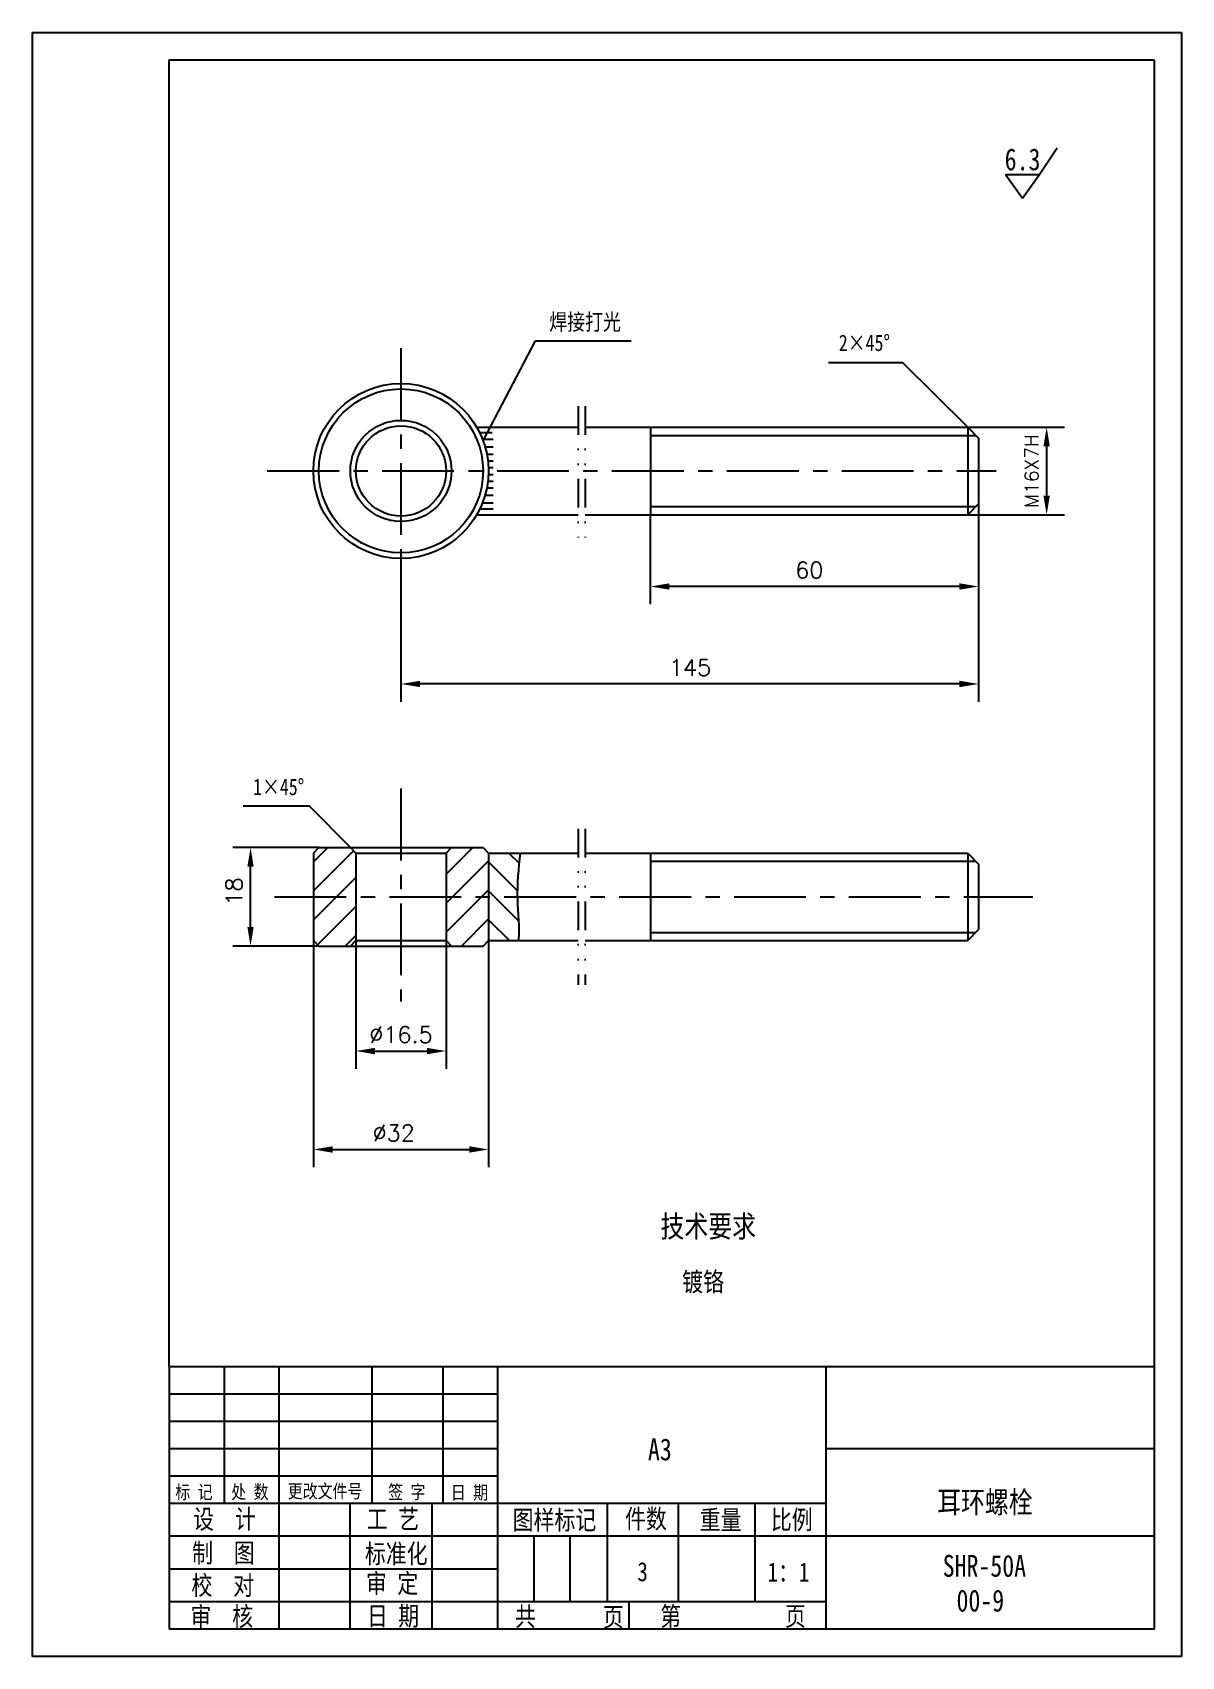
# Model space of a CAD drawing. Extents: x 346 to 556, y 136 to 433.
import ezdxf

# ---------------------------------------------------------------- set-up
doc = ezdxf.new("R2010")
doc.units = 0
doc.header["$LTSCALE"] = 10.5
doc.header["$MEASUREMENT"] = 0
doc.linetypes.add('CENTER', pattern=[2, 1.25, -0.25, 0.25, -0.25])
doc.linetypes.add('DIVIDE', pattern=[1.25, 0.5, -0.25, 0, -0.25, 0, -0.25])
doc.layers.get('0').update_dxf_attribs({"color": 2, "linetype": 'CONTINUOUS'})
doc.layers.get('DEFPOINTS').update_dxf_attribs({"linetype": 'CONTINUOUS'})
doc.layers.add('PART', color=3, linetype='CONTINUOUS')
doc.layers.add('SMPEN_THICK', color=7, linetype='CONTINUOUS')
doc.styles.add('HZDX', font='', dxfattribs={"width": 0.8, "height": 7.5})
doc.styles.get("Standard").update_dxf_attribs({"font": 'txt.shx', "height": 3, "bigfont": 'hzfs.shx'})
doc.styles.get('HZDX').set_extended_font_data('SimSun')
doc.dimstyles.get("Standard").update_dxf_attribs({"dimtxt": 0.18, "dimasz": 0.18, "dimexe": 0.18, "dimexo": 0.0625, "dimgap": 0.09, "dimtad": 0, "dimtih": 1, "dimtoh": 1, "dimdec": 4, "dimzin": 0, "dimdsep": 46, "dimtxsty": 'Standard', "dimcen": 0.09, "dimadec": 0, "dimazin": 0, "dimtfac": 1, "dimtdec": 4, "dimtofl": 0, "dimtmove": 0, "dimatfit": 3, "dimfxl": 1, "dimtolj": 1, "dimtzin": 0, "dimarcsym": 0})

# ---------------------------------------------------------------- blocks, each defined once
blk = doc.blocks.new('*D4')
at = {"color": 2, "linetype": 'ByBlock', "transparency": 16777216}
for p, q in [((519.22, 346.46), (519.22, 328.08)), ((459.22, 344.46), (459.22, 328.08)), ((515.72, 331.33), (462.72, 331.33))]:
    blk.add_line(p, q, dxfattribs=at)
for points in [[(462.72, 331.92), (462.72, 330.75), (459.22, 331.33)], [(515.72, 331.92), (515.72, 330.75), (519.22, 331.33)]]:
    blk.add_solid(points, dxfattribs=at)
at = {"layer": 'DEFPOINTS', "color": 0, "linetype": 'ByBlock', "transparency": 16777216}
for p in [(519.22, 346.46), (459.22, 344.46), (459.22, 331.33)]:
    blk.add_point(p, dxfattribs=at)
at = {"color": 2, "linetype": 'ByBlock', "transparency": 16777216, "insert": (488.27, 334.33), "char_height": 3, "attachment_point": 5}
blk.add_mtext('\\A1;60', dxfattribs=at)
blk = doc.blocks.new('*D5')
at = {"color": 2, "linetype": 'ByBlock', "transparency": 16777216}
for p, q in [((519.22, 346.46), (519.22, 310.26)), ((413.64, 336.46), (413.64, 310.26)), ((515.72, 313.51), (417.14, 313.51))]:
    blk.add_line(p, q, dxfattribs=at)
for points in [[(417.14, 314.1), (417.14, 312.93), (413.64, 313.51)], [(515.72, 314.1), (515.72, 312.93), (519.22, 313.51)]]:
    blk.add_solid(points, dxfattribs=at)
at = {"layer": 'DEFPOINTS', "color": 0, "linetype": 'ByBlock', "transparency": 16777216}
for p in [(519.22, 346.46), (413.64, 336.46), (413.64, 313.51)]:
    blk.add_point(p, dxfattribs=at)
at = {"color": 2, "linetype": 'ByBlock', "transparency": 16777216, "insert": (466.48, 316.51), "char_height": 3, "attachment_point": 5}
blk.add_mtext('\\A1;145', dxfattribs=at)
blk = doc.blocks.new('*D6')
at = {"color": 2, "linetype": 'ByBlock', "transparency": 16777216}
for p, q in [((405.39, 266.58), (405.39, 243.13)), ((421.89, 266.58), (421.89, 243.13)), ((408.89, 246.38), (418.39, 246.38))]:
    blk.add_line(p, q, dxfattribs=at)
for points in [[(408.89, 246.96), (408.89, 245.79), (405.39, 246.38)], [(418.39, 246.96), (418.39, 245.79), (421.89, 246.38)]]:
    blk.add_solid(points, dxfattribs=at)
at = {"layer": 'DEFPOINTS', "color": 0, "linetype": 'ByBlock', "transparency": 16777216}
for p in [(405.39, 266.58), (421.89, 266.58), (421.89, 246.38)]:
    blk.add_point(p, dxfattribs=at)
at = {"color": 2, "linetype": 'ByBlock', "transparency": 16777216, "insert": (413.64, 249.38), "char_height": 3, "attachment_point": 5}
blk.add_mtext('\\A1;∅16.5', dxfattribs=at)
blk = doc.blocks.new('*D7')
at = {"color": 2, "linetype": 'ByBlock', "transparency": 16777216}
for p, q in [((397.64, 266.58), (397.64, 225.13)), ((429.64, 266.58), (429.64, 225.13)), ((401.14, 228.38), (426.14, 228.38))]:
    blk.add_line(p, q, dxfattribs=at)
for points in [[(401.14, 228.96), (401.14, 227.79), (397.64, 228.38)], [(426.14, 228.96), (426.14, 227.79), (429.64, 228.38)]]:
    blk.add_solid(points, dxfattribs=at)
at = {"layer": 'DEFPOINTS', "color": 0, "linetype": 'ByBlock', "transparency": 16777216}
for p in [(397.64, 266.58), (429.64, 266.58), (429.64, 228.38)]:
    blk.add_point(p, dxfattribs=at)
at = {"color": 2, "linetype": 'ByBlock', "transparency": 16777216, "insert": (412.32, 231.38), "char_height": 3, "attachment_point": 5}
blk.add_mtext('\\A1;∅32', dxfattribs=at)
blk = doc.blocks.new('*D8')
at = {"color": 2, "linetype": 'ByBlock', "transparency": 16777216}
for p, q in [((398.64, 283.58), (382.9, 283.58)), ((386.15, 269.08), (386.15, 280.08)), ((398.64, 265.58), (382.9, 265.58))]:
    blk.add_line(p, q, dxfattribs=at)
for points in [[(385.57, 280.08), (386.73, 280.08), (386.15, 283.58)], [(385.57, 269.08), (386.73, 269.08), (386.15, 265.58)]]:
    blk.add_solid(points, dxfattribs=at)
at = {"layer": 'DEFPOINTS', "color": 0, "linetype": 'ByBlock', "transparency": 16777216}
for p in [(386.15, 283.58), (398.64, 283.58), (398.64, 265.58)]:
    blk.add_point(p, dxfattribs=at)
at = {"color": 2, "linetype": 'ByBlock', "transparency": 16777216, "insert": (383.15, 275.55), "char_height": 3, "attachment_point": 5, "rotation": 90}
blk.add_mtext('\\A1;18', dxfattribs=at)
blk = doc.blocks.new('*D9')
at = {"color": 2, "linetype": 'ByBlock', "transparency": 16777216}
for p, q in [((527.22, 360.46), (544.9, 360.46)), ((541.65, 356.96), (541.65, 347.96)), ((527.22, 344.46), (544.9, 344.46))]:
    blk.add_line(p, q, dxfattribs=at)
for points in [[(541.07, 356.96), (542.24, 356.96), (541.65, 360.46)], [(541.07, 347.96), (542.24, 347.96), (541.65, 344.46)]]:
    blk.add_solid(points, dxfattribs=at)
at = {"layer": 'DEFPOINTS', "color": 0, "linetype": 'ByBlock', "transparency": 16777216}
for p in [(527.22, 360.46), (527.22, 344.46), (541.65, 344.46)]:
    blk.add_point(p, dxfattribs=at)
at = {"color": 2, "linetype": 'ByBlock', "transparency": 16777216, "insert": (538.9, 352.46), "char_height": 2.5, "attachment_point": 5, "rotation": 90}
blk.add_mtext('\\A1;M16X7H', dxfattribs=at)

msp = doc.modelspace()

# ---------------------------------------------------------------- hatches: boundary and pattern name
at = {"layer": 'SMPEN_THICK'}
h = msp.add_hatch(dxfattribs=at)
h.set_pattern_fill('ANSI31', color=256, scale=30, style=0)
h.paths.add_polyline_path([(398.64487, 283.5821), (397.64487, 282.5821), (397.64487, 274.5821), (405.39487, 274.5821), (405.39487, 282.5821), (404.39487, 283.5821)])
h.paths.add_polyline_path([(405.39487, 274.5821), (397.64487, 274.5821), (397.64487, 266.5821), (398.64487, 265.5821), (404.39487, 265.5821), (405.39487, 266.5821)])
h.paths.add_polyline_path([(429.64487, 274.5821), (429.64487, 282.5821), (428.64487, 283.5821), (422.89487, 283.5821), (421.89487, 282.5821), (421.89487, 274.5821)])
h.paths.add_polyline_path([(421.89487, 274.5821), (421.89487, 266.5821), (422.89487, 265.5821), (428.64487, 265.5821), (429.64487, 266.5821), (429.64487, 274.5821)])
h = msp.add_hatch(dxfattribs=at)
h.set_pattern_fill('ANSI31', color=256, scale=30, angle=90, style=0)
edge = h.paths.add_edge_path()
edge.add_spline(control_points=[(434.91249, 274.5821), (434.86276, 277.28106), (435.11761, 279.93502), (435.41893, 282.5821)], knot_values=[1.442961552, 1.442961552, 1.442961552, 1.442961552, 9.456746945, 9.456746945, 9.456746945, 9.456746945], degree=3, periodic=0)
edge.add_line((435.41893, 282.5821), (429.64487, 282.5821))
edge.add_line((429.64487, 282.5821), (429.64487, 274.5821))
edge.add_line((429.64487, 274.5821), (434.91249, 274.5821))
edge = h.paths.add_edge_path()
edge.add_line((429.64487, 266.5821), (435.08778, 266.5821))
edge.add_spline(control_points=[(435.08778, 266.5821), (435.36427, 269.01406), (434.9823, 271.74304), (434.91538, 274.42547), (434.91249, 274.5821)], knot_values=[9.456746945, 9.456746945, 9.456746945, 9.456746945, 16.948667164, 17.413746618, 17.413746618, 17.413746618, 17.413746618], degree=3, periodic=0)
edge.add_line((434.91249, 274.5821), (429.64487, 274.5821))
edge.add_line((429.64487, 274.5821), (429.64487, 266.5821))

# ---------------------------------------------------------------- linework, layer by layer
at = {"layer": 'PART', "linetype": 'Continuous'}
for p, q in [((346.30103, 432.65178), (556.30103, 432.65178)), ((556.30103, 432.65178), (556.30103, 135.65178)), ((551.30103, 188.65178), (371.30103, 188.65178)), ((381.30103, 188.65178), (381.30103, 163.65178)), ((391.30103, 188.65178), (391.30103, 140.65178)), ((408.30103, 188.65178), (408.30103, 163.65178)), ((421.30103, 188.65178), (421.30103, 163.65178)), ((431.30103, 188.65178), (431.30103, 140.65178)), ((491.30103, 188.65178), (491.30103, 140.65178)), ((551.30103, 173.65178), (491.30103, 173.65178)), ((404.30103, 163.65178), (404.30103, 140.65178)), ((419.30103, 163.65178), (419.30103, 140.65178)), ((451.30103, 163.65178), (451.30103, 145.65178)), ((464.30103, 163.65178), (464.30103, 145.65178)), ((478.30103, 163.65178), (478.30103, 145.65178)), ((437.90103, 157.65178), (437.90103, 145.65178)), ((444.50103, 157.65178), (444.50103, 145.65178)), ((551.30103, 157.65178), (491.30103, 157.65178)), ((455.30103, 145.65178), (455.30103, 140.65178)), ((556.30103, 135.65178), (346.30103, 135.65178))]:
    msp.add_line(p, q, dxfattribs=at)
at = {"layer": 'PART', "color": 5, "linetype": 'Continuous'}
for p, q in [((371.30103, 427.65178), (551.30103, 427.65178)), ((551.30103, 427.65178), (551.30103, 140.65178)), ((427.50127, 360.46214), (446.04151, 360.46214)), ((447.29289, 360.46214), (517.22348, 360.46214)), ((459.22348, 360.46214), (459.22348, 344.46214)), ((517.22348, 360.46214), (517.22348, 344.46214)), ((517.22348, 360.46214), (519.22348, 358.46214)), ((519.22348, 358.46214), (519.22348, 346.46214)), ((517.22348, 344.46214), (519.22348, 346.46214)), ((427.50127, 344.46214), (446.04151, 344.46214)), ((447.29289, 344.46214), (517.22348, 344.46214)), ((371.30103, 188.65178), (371.30103, 140.65178)), ((551.30103, 140.65178), (371.30103, 140.65178))]:
    msp.add_line(p, q, dxfattribs=at)
for radius in [16, 15, 9.25, 8.25]:
    msp.add_circle((413.64487, 352.46214), radius, dxfattribs=at)
at = {"layer": 'SMPEN_THICK', "color": 3}
msp.add_line((346.30103, 135.65178), (346.30103, 432.65178), dxfattribs=at)
at = {"layer": 'SMPEN_THICK', "color": 5}
for p, q in [((371.30103, 188.65178), (371.30103, 427.65178)), ((397.64487, 282.5821), (398.64487, 283.5821)), ((397.64487, 282.5821), (397.64487, 266.5821)), ((398.64487, 283.5821), (428.64487, 283.5821)), ((404.39487, 283.5821), (405.39487, 282.5821)), ((405.39487, 282.5821), (421.89487, 282.5821)), ((405.39487, 282.5821), (405.39487, 266.5821)), ((405.39487, 282.5821), (421.89487, 282.5821)), ((421.89487, 282.5821), (422.89487, 283.5821)), ((421.89487, 282.5821), (421.89487, 266.5821)), ((428.64487, 283.5821), (429.64487, 282.5821)), ((429.64487, 282.5821), (429.64487, 266.5821)), ((429.64487, 282.5821), (446.04151, 282.5821)), ((447.29289, 282.5821), (517.22348, 282.5821)), ((459.22348, 282.5821), (459.22348, 266.5821)), ((517.22348, 282.5821), (517.22348, 266.5821)), ((517.22348, 282.5821), (519.22348, 280.5821)), ((519.22348, 280.5821), (519.22348, 268.5821)), ((517.22348, 266.5821), (519.22348, 268.5821)), ((397.64487, 266.5821), (398.64487, 265.5821)), ((398.64487, 265.5821), (428.64487, 265.5821)), ((404.39487, 265.5821), (405.39487, 266.5821)), ((404.39487, 265.5821), (404.39487, 265.5821)), ((405.39487, 266.5821), (421.89487, 266.5821)), ((421.89487, 266.5821), (422.89487, 265.5821)), ((422.89487, 265.5821), (422.89487, 265.5821)), ((428.64487, 265.5821), (429.64487, 266.5821)), ((429.64487, 266.5821), (446.04151, 266.5821)), ((447.29289, 266.5821), (517.22348, 266.5821))]:
    msp.add_line(p, q, dxfattribs=at)
at = {"layer": 'SMPEN_THICK'}
for p, q in [((530.26214, 406.61134), (533.56042, 411.56316)), ((428.75729, 358.0916), (438.25978, 376.26298)), ((438.25978, 376.26298), (455.70599, 376.26298)), ((505.35287, 372.25312), (491.76453, 372.25312)), ((517.22348, 360.46214), (505.35287, 372.25312)), ((428.01359, 359.50059), (430.30411, 359.50059)), ((428.54777, 358.28482), (430.50688, 358.28482)), ((429.02675, 356.86643), (430.50688, 356.86643)), ((459.22348, 358.96214), (518.72348, 358.96214)), ((429.3442, 355.54934), (430.50688, 355.54934)), ((429.49305, 354.33358), (430.50688, 354.33358)), ((429.49305, 353.11781), (430.50688, 353.11781)), ((429.49305, 351.80647), (430.50688, 351.80647)), ((429.53504, 350.59071), (430.50688, 350.59071)), ((429.02675, 348.05786), (430.50688, 348.05786)), ((429.3442, 349.37494), (430.50688, 349.37494)), ((428.06278, 345.52501), (430.50688, 345.52501)), ((428.54777, 346.63946), (430.50688, 346.63946)), ((459.22348, 345.96214), (518.72348, 345.96214)), ((396.90768, 291.16096), (384.80298, 291.16096)), ((404.39487, 283.5821), (396.90768, 291.16096)), ((459.22348, 281.0821), (518.72348, 281.0821)), ((459.22348, 268.0821), (518.72348, 268.0821)), ((431.30103, 183.65178), (371.30103, 183.65178)), ((431.30103, 178.65178), (371.30103, 178.65178)), ((431.30103, 173.65178), (371.30103, 173.65178)), ((431.30103, 168.65178), (371.30103, 168.65178)), ((491.30103, 163.65178), (371.30103, 163.65178)), ((491.30103, 157.65178), (371.30103, 157.65178)), ((431.30103, 151.65178), (371.30103, 151.65178)), ((491.30103, 145.65178), (371.30103, 145.65178))]:
    msp.add_line(p, q, dxfattribs=at)
at = {"layer": 'SMPEN_THICK', "linetype": 'CENTER'}
for p, q in [((413.64487, 374.89307), (413.64487, 328.69391)), ((389.20923, 352.46214), (522.43736, 352.46214)), ((413.64487, 294.37453), (413.64487, 255.43524)), ((390.5301, 274.5821), (529.13023, 274.5821))]:
    msp.add_line(p, q, dxfattribs=at)
at = {"layer": 'SMPEN_THICK', "linetype": 'DIVIDE'}
for p, q in [((446.04151, 364.32664), (446.04151, 339.11011)), ((447.29289, 364.32664), (447.29289, 339.05966)), ((446.04151, 287.04349), (446.04151, 258.49894)), ((447.29289, 287.04349), (447.29289, 258.49894))]:
    msp.add_line(p, q, dxfattribs=at)
at = {"layer": 'SMPEN_THICK'}
msp.add_lwpolyline([(527.21722, 402.36011), (530.26214, 406.61134), (524.1723, 406.61134)], close=True, dxfattribs=at)
msp.add_open_spline([(435.41893, 282.5821), (435.10012, 279.78139), (434.59761, 274.4915), (435.36427, 269.01406), (435.08778, 266.5821)], degree=3, knots=[1.442961552, 1.442961552, 1.442961552, 1.442961552, 9.921826399, 17.413746618, 17.413746618, 17.413746618, 17.413746618], dxfattribs=at)

# ---------------------------------------------------------------- texts
at = {"layer": 'SMPEN_THICK', "style": 'HZDX', "width": 0.8}
for s, height, p in [('6.3', 4, (523.9851, 407.44954)), ('焊接打光', 3, (440.75396, 378.23203)), ('2×45%%D', 3, (493.66245, 374.39686)), ('1×45%%D', 3, (386.61297, 293.18737)), ('技术要求', 4, (461.07628, 212.32852)), ('镀铬', 3.5, (465.03891, 202.4287)), ('A3', 4, (458.78476, 171.52958)), ('标 记', 2.5, (372.40088, 164.47542)), ('处 数', 2.5, (382.62776, 164.5106)), ('更改文件号', 2.5, (392.95689, 164.6421)), ('签 字', 2.5, (411.30259, 164.48854)), ('日 期', 2.5, (422.74459, 164.40394)), ('耳环螺栓', 4, (511.64536, 161.89142)), ('设  计', 3.5, (375.66172, 159.03368)), ('工 艺', 3.5, (407.41446, 159.04492)), ('图样标记', 3.5, (434.0591, 158.8725)), ('件数', 3.5, (454.60179, 159.07828)), ('重量', 3.5, (468.24714, 158.89533)), ('比例', 3.5, (481.25205, 158.91815)), ('制  图', 3.5, (375.47868, 152.84857)), ('标准化', 3.5, (407.04839, 152.71127)), ('3', 3.5, (456.85912, 149.41864)), ('1：1', 3.5, (480.64522, 149.34093)), ('SHR-50A', 4, (512.6566, 150.23707)), ('校  对', 3.5, (375.35291, 146.92646)), ('审 定', 3.5, (407.25426, 147.28077)), ('00-9', 4, (515.18471, 143.8774)), ('审  核', 3.5, (375.16988, 141.23295)), ('日 期', 3.5, (407.42218, 141.31124)), ('共', 3.5, (434.49367, 141.2203)), ('页', 3.5, (450.5529, 141.14024)), ('第', 3.5, (461.02976, 141.26595)), ('页', 3.5, (483.82648, 141.26595))]:
    msp.add_text(s, height=height, dxfattribs=at).set_placement(p)

# ---------------------------------------------------------------- dimensions: what is measured, and where the dimension line sits
at = {"layer": 'SMPEN_THICK'}
dim = msp.add_linear_dim(base=(531.65452, 344.46214), p1=(517.22348, 360.46214), p2=(517.22348, 344.46214), angle=90, text='M<>X7H', dimstyle='Standard', override={"dimtxt": 5, "dimasz": 3.5, "dimexe": 3.25, "dimexo": 0, "dimgap": 1.5, "dimtad": 1, "dimtih": 0, "dimtoh": 0, "dimzin": 8, "dimclrd": 2, "dimclre": 2, "dimclrt": 2, "dimtm": 0.115, "dimtfac": 0.66667, "dimtofl": 1, "dimatfit": 1, "dimtvp": 5, "dimtzin": 8}, dxfattribs=at)
dim.commit()
dim.dimension.update_dxf_attribs({"geometry": '*D9', "text_midpoint": (531.65452, 352.46214), "dimtype": 160, "insert": (-10, 0)})
for base, p1, p2, text, picture, middle in [((413.64487, 313.51418), (519.22348, 346.46214), (413.64487, 336.46214), '145', '*D5', (466.48047, 313.51418)), ((429.64487, 228.37573), (397.64487, 266.5821), (429.64487, 266.5821), '%%c<>', '*D7', (412.32456, 228.37573)), ((421.89487, 246.37812), (405.39487, 266.5821), (421.89487, 266.5821), '%%c<>', '*D6', (413.64487, 246.37812))]:
    dim = msp.add_linear_dim(base=base, p1=p1, p2=p2, text=text, dimstyle='Standard', override={"dimtxt": 5, "dimasz": 3.5, "dimexe": 3.25, "dimexo": 0, "dimgap": 1.5, "dimtad": 1, "dimtih": 0, "dimtoh": 0, "dimzin": 8, "dimclrd": 2, "dimclre": 2, "dimclrt": 2, "dimtm": 0.115, "dimtfac": 0.66667, "dimtofl": 1, "dimatfit": 1, "dimtvp": 5, "dimtzin": 8}, dxfattribs=at)
    dim.commit()
    dim.dimension.update_dxf_attribs({"geometry": picture, "text_midpoint": middle, "dimtype": 160})
dim = msp.add_linear_dim(base=(459.22348, 331.33386), p1=(519.22348, 346.46214), p2=(459.22348, 344.46214), dimstyle='Standard', override={"dimtxt": 5, "dimasz": 3.5, "dimexe": 3.25, "dimexo": 0, "dimgap": 1.5, "dimtad": 1, "dimtih": 0, "dimtoh": 0, "dimzin": 8, "dimclrd": 2, "dimclre": 2, "dimclrt": 2, "dimtm": 0.115, "dimtfac": 0.66667, "dimtofl": 1, "dimatfit": 1, "dimtvp": 5, "dimtzin": 8}, dxfattribs=at)
dim.commit()
dim.dimension.update_dxf_attribs({"geometry": '*D4', "text_midpoint": (488.27492, 331.33386), "dimtype": 160})
dim = msp.add_linear_dim(base=(386.15036, 283.5821), p1=(398.64487, 265.5821), p2=(398.64487, 283.5821), angle=90, dimstyle='Standard', override={"dimtxt": 5, "dimasz": 3.5, "dimexe": 3.25, "dimexo": 0, "dimgap": 1.5, "dimtad": 1, "dimtih": 0, "dimtoh": 0, "dimzin": 8, "dimclrd": 2, "dimclre": 2, "dimclrt": 2, "dimtm": 0.115, "dimtfac": 0.66667, "dimtofl": 1, "dimatfit": 1, "dimtvp": 5, "dimtzin": 8}, dxfattribs=at)
dim.commit()
dim.dimension.update_dxf_attribs({"geometry": '*D8', "text_midpoint": (386.15036, 275.5475), "dimtype": 160})

doc.saveas('drawing.dxf')
